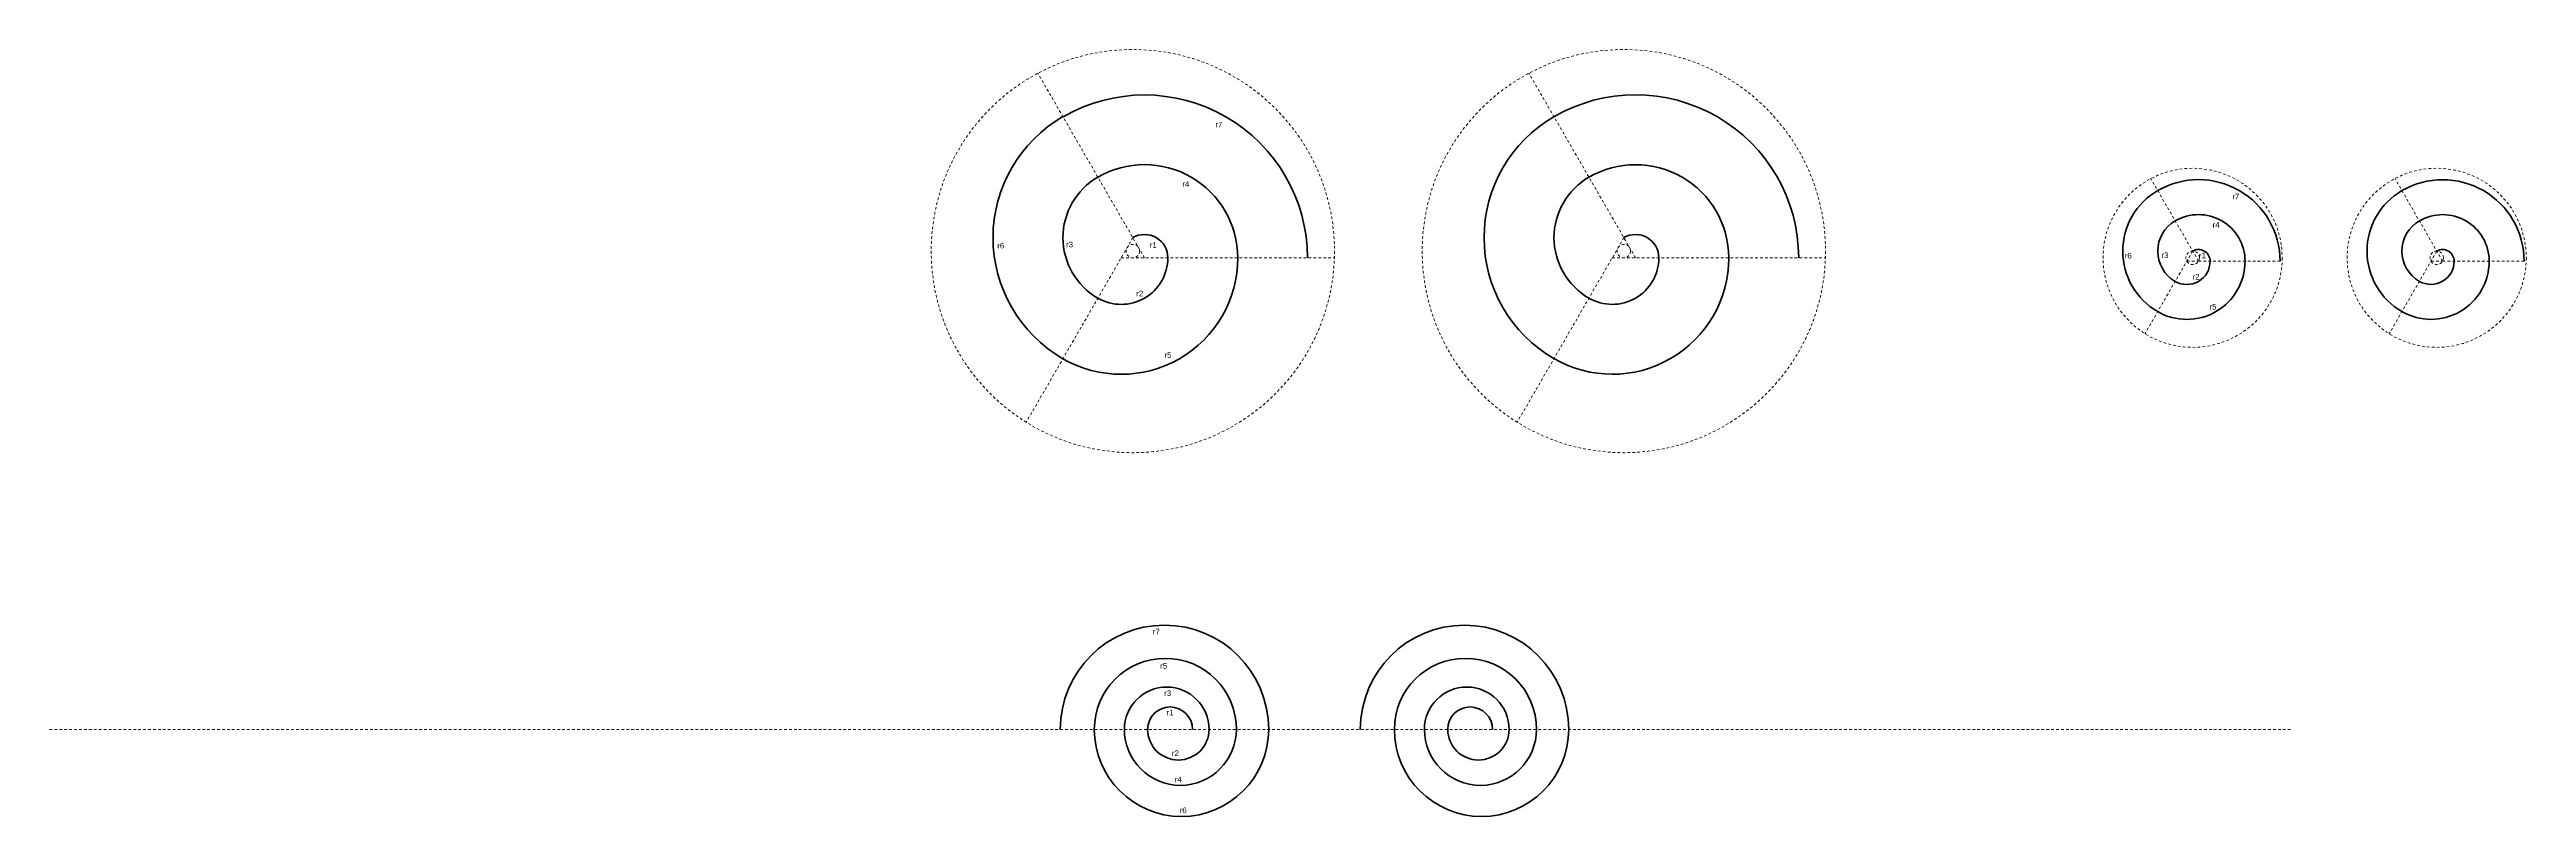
# Model space of a CAD drawing. Header units: metres. Extents: x 10 to 121, y 6 to 40.
import ezdxf

# ---------------------------------------------------------------- set-up
doc = ezdxf.new("R2010")
doc.units = ezdxf.units.M
doc.header["$LTSCALE"] = 0.01
doc.linetypes.add('ACAD_ISO02W100', pattern=[15, 12, -3])
for name, color, linetype, lineweight in [('0-Object', 7, 'Continuous', 50), ('0-Sketch', 1, 'ACAD_ISO02W100', 15), ('0-Text', 156, 'Continuous', 20)]:
    doc.layers.add(name, color=color, linetype=linetype, lineweight=lineweight)
doc.styles.get("Standard").update_dxf_attribs({"font": 'arial.ttf'})

msp = doc.modelspace()

# ---------------------------------------------------------------- linework, layer by layer
at = {"layer": '0-Object'}
for points in [[(88.05, 31.05, 0.57735), (77.13, 37.35, 0.57735), (77.13, 26.55, 0.57735), (84.93, 31.05, 0.57735), (78.69, 34.65, 0.57735), (78.69, 29.25, 0.57735), (81.81, 31.05, 0.57735), (80.25, 31.95)], [(120.42, 30.9, 0.57735), (114.97, 34.05, 0.57735), (114.97, 28.65, 0.57735), (118.86, 30.9, 0.57735), (115.75, 32.7, 0.57735), (115.75, 30, 0.57735), (117.3, 30.9, 0.57735), (116.52, 31.35)], [(74.39, 10, 1), (72.39, 10, 1), (75.13, 10, 1), (71.35, 10, 1), (76.35, 10, 1), (70.01, 10, 1), (77.79, 10, 1), (68.49, 10)]]:
    msp.add_lwpolyline(points, format="xyb", dxfattribs=at)
for centre, radius, start, end in [((58.86, 31.05), 7.27, 0, 120), ((58.34, 31.95), 6.24, 120, 240), ((58.34, 31.95), 3.12, 120, 240), ((58.86, 31.05), 4.16, 0, 120), ((105.89, 30.9), 3.64, 0, 120), ((105.63, 31.35), 3.12, 120, 240), ((58.86, 31.05), 1.04, 0, 120), ((105.63, 31.35), 1.56, 120, 240), ((105.89, 30.9), 2.08, 0, 120), ((57.82, 31.05), 5.2, 240, 0), ((57.82, 31.05), 2.08, 240, 0), ((105.89, 30.9), 0.52, 0, 120), ((105.37, 30.9), 2.6, 240, 0), ((105.37, 30.9), 1.04, 240, 360), ((59.75, 10), 4.65, 0, 180), ((59.79, 10), 3.17, 0, 180), ((59.85, 10), 1.89, 0, 180), ((60.51, 10), 3.89, 180, 0), ((60.46, 10), 2.5, 180, 0), ((60, 10), 1, 0, 180), ((60.37, 10), 1.37, 180, 0)]:
    msp.add_arc(centre, radius, start, end, dxfattribs=at)
at = {"layer": '0-Sketch'}
for p, q in [((58.86, 31.05), (54.1, 39.29)), ((80.77, 31.05), (76.01, 39.29)), ((105.89, 30.9), (103.76, 34.59)), ((116.78, 30.9), (114.66, 34.59)), ((58.34, 31.95), (53.58, 23.71)), ((57.82, 31.05), (67.33, 31.05)), ((80.25, 31.95), (75.49, 23.71)), ((79.73, 31.05), (89.25, 31.05)), ((105.63, 31.35), (103.5, 27.66)), ((116.52, 31.35), (114.4, 27.66)), ((105.89, 30.9), (109.63, 30.9)), ((116.78, 30.9), (120.52, 30.9)), ((10, 10), (110, 10))]:
    msp.add_line(p, q, dxfattribs=at)
for points in [[(58.86, 31.05), (58.34, 31.95), (57.82, 31.05)], [(80.77, 31.05), (80.25, 31.95), (79.73, 31.05)], [(105.63, 31.35), (105.37, 30.9), (105.89, 30.9)], [(116.52, 31.35), (116.27, 30.9), (116.78, 30.9)]]:
    msp.add_lwpolyline(points, close=True, dxfattribs=at)
for centre, radius in [((58.34, 31.35), 9), ((80.25, 31.35), 9), ((105.63, 31.05), 4), ((116.52, 31.05), 4), ((58.34, 31.35), 0.3), ((80.25, 31.35), 0.3), ((105.63, 31.05), 0.3), ((116.52, 31.05), 0.3)]:
    msp.add_circle(centre, radius, dxfattribs=at)

# ---------------------------------------------------------------- texts
at = {"layer": '0-Text'}
for s, p in [('r7', (62.02, 36.87)), ('r4', (60.55, 34.22)), ('r7', (107.4, 33.66)), ('r4', (106.52, 32.4)), ('r6', (52.29, 31.47)), ('r3', (55.36, 31.52)), ('r1', (59.1, 31.5)), ('r6', (102.6, 31.02)), ('r3', (104.24, 31.04)), ('r1', (105.91, 31.03)), ('r2', (105.63, 30.08)), ('r2', (58.49, 29.33)), ('r5', (106.38, 28.74)), ('r5', (59.75, 26.58)), ('r7', (59.23, 14.24)), ('r5', (59.56, 12.71)), ('r3', (59.74, 11.49)), ('r1', (59.84, 10.63)), ('r2', (60.08, 8.81)), ('r4', (60.21, 7.64)), ('r6', (60.43, 6.26))]:
    msp.add_text(s, height=0.25, dxfattribs=at).set_placement(p)

doc.saveas('drawing.dxf')
